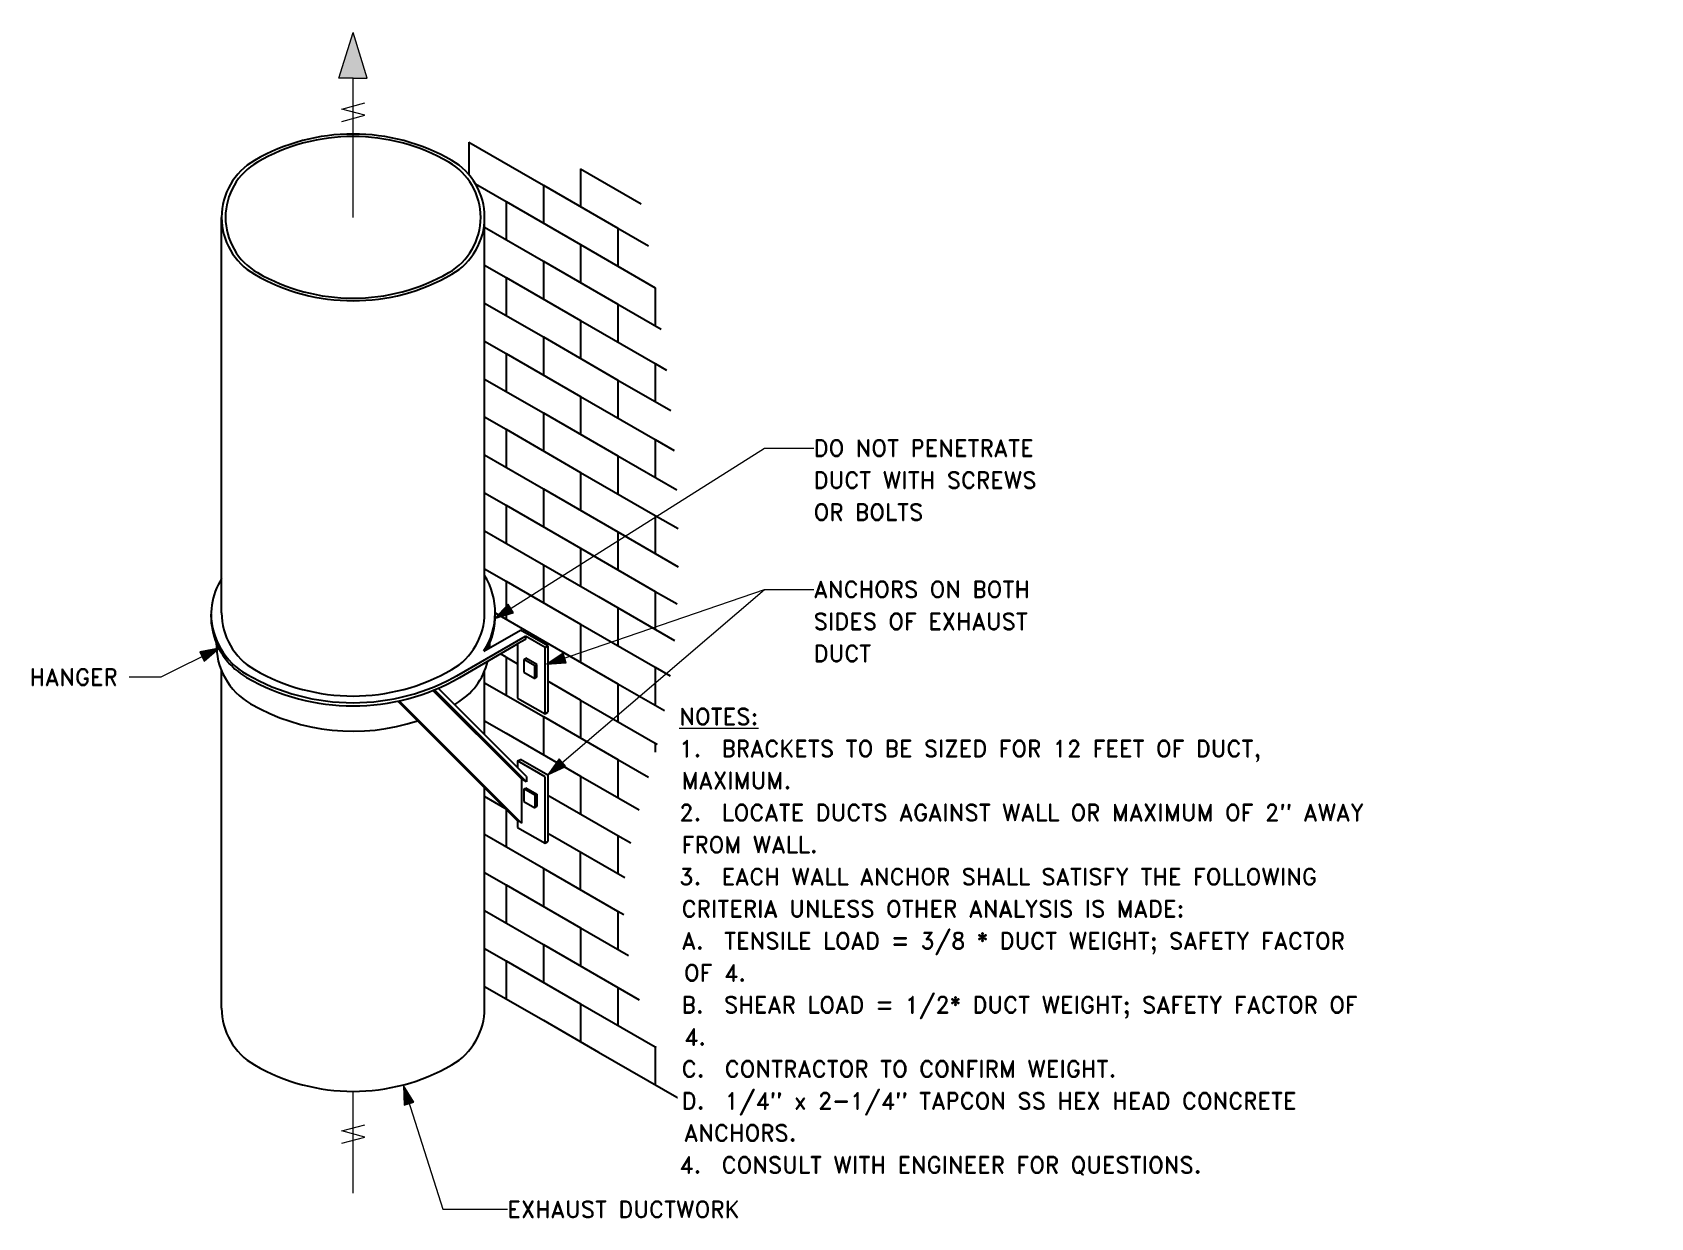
# Model space of a CAD drawing. Header units: inches. Extents: x 251 to 763, y -224 to 151.
import ezdxf

# ---------------------------------------------------------------- set-up
doc = ezdxf.new("R2010")
doc.units = ezdxf.units.IN
doc.header["$MEASUREMENT"] = 0
for name, color, linetype, lineweight in [('A-DETL-GENF', 92, 'Continuous', 9), ('A-DETL-MEDM', 33, 'Continuous', 30), ('A-DETL-THIN', 151, 'Continuous', 9), ('G-ANNO-TEXT', 231, 'Continuous', 9)]:
    doc.layers.add(name, color=color, linetype=linetype, lineweight=lineweight)
doc.styles.add('RomanD_B', font='', dxfattribs={"height": 5.25})
doc.styles.get('RomanD_B').set_extended_font_data('RomanD', bold=True)

msp = doc.modelspace()

# ---------------------------------------------------------------- hatches: boundary and pattern name
at = {"layer": 'A-DETL-GENF'}
msp.add_hatch(color=7, dxfattribs=at).paths.add_polyline_path([(348.19, 136.16), (357.11, 136.16), (352.69, 150.61)])
at = {"layer": 'G-ANNO-TEXT', "lineweight": 20}
for points in [[(397.46, -34.71), (403.39, -32.86), (401.67, -30.15)], [(310.33, -44.01), (304.25, -45.26), (305.68, -48.13)], [(413.86, -49.08), (420.06, -48.65), (419.02, -45.61)], [(414.27, -84.14), (419.87, -81.45), (417.78, -79.01)], [(368.57, -182.3), (368.87, -188.51), (371.93, -187.53)]]:
    msp.add_hatch(color=7, dxfattribs=at).paths.add_polyline_path(points)

# ---------------------------------------------------------------- linework, layer by layer
at = {"layer": 'A-DETL-MEDM'}
for p, q in [((389.24, 115.92), (412.82, 102.31)), ((389.24, 115.92), (389.24, 105.67)), ((424.6, 107.5), (443.76, 96.44)), ((424.6, 107.5), (424.6, 95.5)), ((391.37, 102.69), (401.03, 97.12)), ((412.82, 102.31), (436.39, 88.7)), ((412.82, 102.31), (412.82, 90.31)), ((311.12, -32.84), (311.12, 92.12)), ((394.26, -32.84), (394.26, 92.12)), ((401.03, 97.12), (424.6, 83.5)), ((401.03, 97.12), (401.03, 85.12)), ((394.26, 89.02), (412.82, 78.31)), ((436.39, 88.7), (436.39, 76.7)), ((436.39, 88.7), (446.08, 83.1)), ((424.6, 83.5), (448.18, 69.89)), ((424.6, 83.5), (424.6, 71.5)), ((394.26, 77.02), (401.03, 73.12)), ((412.82, 78.31), (436.39, 64.7)), ((412.82, 78.31), (412.82, 66.31)), ((401.03, 73.12), (424.6, 59.5)), ((401.03, 73.12), (401.03, 61.12)), ((448.18, 69.89), (448.18, 57.89)), ((394.26, 65.02), (412.82, 54.31)), ((436.39, 64.7), (436.39, 52.7)), ((436.39, 64.7), (450.08, 56.8)), ((424.6, 59.5), (448.18, 45.89)), ((424.6, 59.5), (424.6, 47.5)), ((394.26, 53.02), (401.03, 49.12)), ((412.82, 54.31), (436.39, 40.7)), ((412.82, 54.31), (412.82, 42.31)), ((401.03, 49.12), (424.6, 35.5)), ((401.03, 49.12), (401.03, 37.12)), ((394.26, 41.02), (412.82, 30.31)), ((448.18, 45.89), (448.18, 33.89)), ((448.18, 45.89), (451.73, 43.85)), ((436.39, 40.7), (436.39, 28.7)), ((436.39, 40.7), (453.11, 31.05)), ((424.6, 35.5), (448.18, 21.89)), ((424.6, 35.5), (424.6, 23.5)), ((394.26, 29.02), (401.03, 25.12)), ((412.82, 30.31), (436.39, 16.7)), ((412.82, 30.31), (412.82, 18.31)), ((401.03, 25.12), (424.6, 11.5)), ((401.03, 25.12), (401.03, 13.12)), ((448.18, 21.89), (448.18, 9.89)), ((448.18, 21.89), (454.2, 18.42)), ((394.26, 17.02), (412.82, 6.31)), ((436.39, 16.7), (436.39, 4.7)), ((436.39, 16.7), (454.98, 5.97)), ((424.6, 11.5), (448.18, -2.11)), ((424.6, 11.5), (424.6, -0.5)), ((412.82, 6.31), (436.39, -7.3)), ((412.82, 6.31), (412.82, -5.69)), ((394.26, 5.02), (401.03, 1.12)), ((401.03, 1.12), (424.6, -12.5)), ((401.03, 1.12), (401.03, -10.88)), ((448.18, -2.11), (448.18, -14.11)), ((448.18, -2.11), (455.41, -6.28)), ((394.26, -6.98), (412.82, -17.69)), ((436.39, -7.3), (436.39, -19.3)), ((436.39, -7.3), (455.45, -18.31)), ((424.6, -12.5), (448.18, -26.11)), ((424.6, -12.5), (424.6, -24.5)), ((394.26, -18.98), (401.03, -22.88)), ((412.82, -17.69), (430.21, -27.73)), ((412.82, -17.69), (412.82, -29.69)), ((401.03, -22.88), (424.6, -36.5)), ((401.03, -22.88), (401.03, -34.88)), ((430.21, -27.73), (454.25, -41.61)), ((448.18, -26.11), (448.18, -38.11)), ((448.18, -26.11), (455.08, -30.09)), ((397.6, -32.9), (412.82, -41.69)), ((436.39, -31.3), (436.39, -43.3)), ((385.5, -52.78), (407.18, -40.26)), ((394.05, -44.96), (405.55, -38.32)), ((414.21, -43.32), (405.55, -38.32)), ((413.34, -43.82), (407.18, -40.26)), ((407.18, -40.26), (407.18, -41.27)), ((424.6, -36.5), (424.6, -48.5)), ((424.6, -36.5), (448.18, -50.11)), ((386.37, -53.29), (404.68, -42.72)), ((395.36, -43.61), (395.87, -43.91)), ((401.03, -46.88), (399.25, -45.85)), ((407.18, -41.27), (404.68, -42.72)), ((404.68, -42.72), (404.68, -59.82)), ((412.82, -41.69), (436.39, -55.3)), ((412.82, -41.69), (412.82, -42.52)), ((413.34, -43.82), (414.21, -43.32)), ((413.34, -64.82), (413.34, -43.82)), ((414.21, -43.32), (414.21, -64.32)), ((401.03, -46.88), (404.68, -48.99)), ((401.03, -46.88), (401.03, -58.88)), ((407.28, -47.27), (406.63, -47.65)), ((410.1, -49.65), (406.63, -47.65)), ((406.63, -47.65), (406.63, -51.65)), ((410.75, -49.27), (407.28, -47.27)), ((410.75, -49.27), (410.1, -49.65)), ((410.1, -53.65), (410.1, -49.65)), ((410.75, -53.27), (410.75, -49.27)), ((448.18, -50.11), (448.18, -62.11)), ((448.18, -50.11), (452.93, -52.85)), ((311.12, -157.81), (311.12, -51.23)), ((394.26, -66.98), (394.26, -51.23)), ((394.26, -54.98), (412.82, -65.69)), ((406.63, -51.65), (410.1, -53.65)), ((410.1, -53.65), (410.75, -53.27)), ((424.6, -60.5), (414.21, -54.49)), ((436.39, -55.3), (436.39, -67.3)), ((436.39, -55.3), (451.11, -63.8)), ((404.68, -98.64), (366.85, -60.81)), ((367.29, -60.71), (405.93, -99.36)), ((405.93, -85.41), (377.93, -57.41)), ((407.5, -86.32), (378.4, -57.22)), ((407.5, -84.58), (379.61, -56.7)), ((404.68, -59.82), (413.34, -64.82)), ((424.6, -60.5), (424.6, -72.5)), ((424.6, -60.5), (448.18, -74.11)), ((412.82, -65.69), (436.39, -79.3)), ((412.82, -65.69), (412.82, -77.69)), ((413.34, -64.82), (414.21, -64.32)), ((394.26, -66.98), (401.03, -70.88)), ((394.26, -71.35), (394.26, -66.98)), ((401.03, -70.88), (424.6, -84.5)), ((448.18, -74.11), (448.18, -76.91)), ((448.18, -74.11), (448.79, -74.46)), ((404.68, -79.71), (405.55, -79.21)), ((413.34, -84.71), (404.68, -79.71)), ((404.68, -79.71), (404.68, -81.77)), ((414.21, -84.21), (405.55, -79.21)), ((436.39, -79.3), (436.39, -91.3)), ((436.39, -79.3), (446.06, -84.88)), ((407.5, -86.32), (405.93, -85.41)), ((405.93, -85.41), (405.93, -99.36)), ((407.5, -84.58), (407.5, -86.32)), ((413.34, -105.71), (413.34, -84.71)), ((414.21, -84.21), (414.21, -105.21)), ((424.6, -84.5), (424.6, -96.5)), ((424.6, -84.5), (443.13, -95.19)), ((394.26, -157.81), (394.26, -87.69)), ((400.79, -94.75), (394.26, -90.98)), ((410.1, -90.53), (406.63, -88.53)), ((406.63, -88.53), (406.63, -92.53)), ((407.28, -88.16), (410.75, -90.16)), ((410.75, -90.16), (410.1, -90.53)), ((410.1, -90.53), (410.1, -94.53)), ((410.75, -90.16), (410.75, -94.16)), ((414.21, -90.49), (436.39, -103.3)), ((401.03, -94.98), (401.03, -106.88)), ((406.63, -92.53), (410.1, -94.53)), ((410.1, -94.53), (410.75, -94.16)), ((404.68, -98.64), (404.68, -100.71)), ((404.68, -100.71), (413.34, -105.71)), ((412.82, -113.69), (394.26, -102.98)), ((413.34, -105.71), (414.21, -105.21)), ((414.21, -102.49), (418.42, -104.92)), ((418.42, -104.92), (438.6, -116.57)), ((436.39, -103.3), (436.39, -115.3)), ((436.39, -103.3), (440.44, -105.64)), ((424.6, -120.5), (424.6, -108.5)), ((394.26, -114.98), (401.03, -118.88)), ((412.82, -113.69), (412.82, -125.69)), ((436.39, -127.3), (412.82, -113.69)), ((401.03, -118.88), (424.6, -132.5)), ((401.03, -118.88), (401.03, -130.88)), ((394.26, -126.98), (412.82, -137.69)), ((436.39, -127.3), (436.39, -139.3)), ((438.22, -128.35), (436.39, -127.3)), ((424.6, -132.5), (439.67, -141.19)), ((424.6, -132.5), (424.6, -144.5)), ((412.82, -137.69), (436.39, -151.3)), ((412.82, -137.69), (412.82, -149.69)), ((394.26, -138.98), (401.03, -142.88)), ((401.03, -142.88), (424.6, -156.5)), ((401.03, -142.88), (401.03, -154.88)), ((394.26, -150.98), (412.82, -161.69)), ((436.39, -151.3), (436.39, -163.3)), ((436.39, -151.3), (443.1, -155.18)), ((424.6, -156.5), (448.18, -170.11)), ((424.6, -156.5), (424.6, -168.5)), ((412.82, -161.69), (430.21, -171.73)), ((430.21, -171.73), (455.69, -186.44)), ((448.18, -170.11), (448.18, -182.11)), ((448.18, -170.11), (448.5, -170.29))]:
    msp.add_line(p, q, dxfattribs=at)
for centre, radius, start, end in [((352.69, 56.12), 62.35, 60, 120), ((352.69, 57.2), 60.48, 60, 120), ((331.91, 92.12), 20.78, 120, 240), ((332.53, 92.12), 20.16, 120, 240), ((372.85, 92.12), 20.16, 300, 60), ((373.48, 92.12), 20.78, 300, 60), ((352.69, 128.12), 62.35, 240, 300), ((352.69, 127.04), 60.48, 240, 300), ((330.24, -33.84), 22.45, 148.3785, 240), ((375.15, -32.84), 22.45, 327.3412, 31.6215), ((330.24, -32.84), 22.45, 181.2761, 240), ((331.91, -32.84), 20.78, 180, 240), ((373.48, -32.84), 20.78, 300, 360), ((375.15, -33.84), 22.45, 331.5504, 1.2761), ((331.08, -42.9), 21.62, 178.5404, 240), ((374.31, -42.9), 21.62, 357.2846, 1.4596), ((352.69, 3.16), 62.35, 240, 300), ((374.31, -42.9), 21.62, 300, 345.972), ((352.69, 6.04), 67.35, 240, 300), ((352.69, 5.04), 67.35, 240, 300), ((352.69, -5.46), 64.85, 240, 288.3131), ((352.69, -5.46), 64.85, 299.6214, 300), ((331.91, -157.81), 20.78, 180, 240), ((373.48, -157.81), 20.78, 300, 0), ((352.69, -121.81), 62.35, 240, 300)]:
    msp.add_arc(centre, radius, start, end, dxfattribs=at)
at = {"layer": 'A-DETL-THIN'}
for p, q in [((348.19, 136.16), (352.69, 150.61)), ((357.11, 136.16), (352.69, 150.61)), ((352.69, 136.16), (348.19, 136.16)), ((352.69, 92.12), (352.69, 136.16)), ((352.69, 136.16), (357.11, 136.16)), ((349.18, 126.34), (356.43, 128.28)), ((356.43, 124.4), (349.18, 126.34)), ((349.18, 122.46), (356.43, 124.4)), ((406.63, -88.53), (407.28, -88.16)), ((405.93, -99.36), (404.68, -98.64)), ((352.69, -216.3), (352.69, -184.16)), ((349.18, -196.66), (356.43, -194.72)), ((356.43, -198.6), (349.18, -196.66)), ((349.18, -200.54), (356.43, -198.6))]:
    msp.add_line(p, q, dxfattribs=at)
at = {"layer": 'G-ANNO-TEXT', "color": 250, "lineweight": 20}
for p, q in [((397.46, -34.71), (482.7, 19.2)), ((482.7, 19.2), (498.23, 19.2)), ((413.86, -49.08), (482.7, -25.47)), ((482.7, -25.47), (498.23, -25.47)), ((482.7, -25.47), (498.23, -25.47)), ((401.67, -30.15), (397.46, -34.71)), ((403.39, -32.86), (401.67, -30.15)), ((397.46, -34.71), (403.39, -32.86)), ((310.33, -44.01), (291.99, -53.19)), ((310.33, -44.01), (304.25, -45.26)), ((304.25, -45.26), (305.68, -48.13)), ((305.68, -48.13), (310.33, -44.01)), ((419.02, -45.61), (413.86, -49.08)), ((420.06, -48.65), (419.02, -45.61)), ((413.86, -49.08), (420.06, -48.65)), ((282.08, -53.19), (281.94, -53.19)), ((291.99, -53.19), (282.08, -53.19)), ((417.78, -79.01), (414.27, -84.14)), ((414.27, -84.14), (419.87, -81.45)), ((419.87, -81.45), (417.78, -79.01)), ((368.57, -182.3), (368.87, -188.51)), ((371.93, -187.53), (368.57, -182.3)), ((368.57, -182.3), (381.09, -221.45)), ((368.87, -188.51), (371.93, -187.53)), ((381.09, -221.45), (401.45, -221.45))]:
    msp.add_line(p, q, dxfattribs=at)

# ---------------------------------------------------------------- texts
at = {"layer": 'G-ANNO-TEXT', "color": 7, "lineweight": 20, "char_height": 5.25, "attachment_point": 1, "style": 'RomanD_B'}
for s, insert, width in [('DO NOT PENETRATE ', (498.23, 21.83), 101.3535), ('DUCT WITH SCREWS ', (498.23, 11.7), 101.3535), ('OR BOLTS', (498.23, 1.58), 49.086), ('ANCHORS ON BOTH ', (498.23, -22.84), 102.8685), ('SIDES OF EXHAUST ', (498.23, -32.97), 102.717), ('DUCT', (498.23, -43.09), 24.9975), ('HANGER', (250.44, -50.56), 38.178), ('EXHAUST DUCTWORK', (401.45, -218.83), 101.9595)]:
    msp.add_mtext(s, dxfattribs=dict(at, insert=insert, width=width))
at = {"layer": 'G-ANNO-TEXT', "color": 7, "char_height": 5.25, "attachment_point": 1, "style": 'RomanD_B', "bg_fill": 3, "box_fill_scale": 1.25, "bg_fill_color": 9, "bg_fill_true_color": 13158600, "bg_fill_transparency": 0}
for s, insert, width in [('1.', (455.77, -73.17), 16.2103), ('2.', (455.77, -93.42), 16.2103), ('3.', (455.77, -113.67), 16.2103), ('A.', (456.54, -133.92), 16.1931), ('B.', (456.54, -154.17), 16.1931), ('4.', (455.77, -204.8), 16.2103)]:
    msp.add_mtext(s, dxfattribs=dict(at, insert=insert, width=width))

# ---------------------------------------------------------------- next in the draw order: texts
for s, insert, width in [('\\LNOTES:', (455.77, -63.05), 34.239), ('C.', (456.54, -174.42), 16.4966)]:
    msp.add_mtext(s, dxfattribs=dict(at, insert=insert, width=width))

# ---------------------------------------------------------------- next in the draw order: texts
for s, insert, width in [('BRACKETS TO BE SIZED FOR 12 FEET OF DUCT, ', (469.15, -73.17), 253.914), ('D.', (456.54, -184.55), 16.4966)]:
    msp.add_mtext(s, dxfattribs=dict(at, insert=insert, width=width))

# ---------------------------------------------------------------- next in the draw order: texts
at = {"layer": 'G-ANNO-TEXT', "color": 7, "insert": (456.52, -83.3), "char_height": 5.25, "width": 47.268, "attachment_point": 1, "style": 'RomanD_B', "bg_fill": 3, "box_fill_scale": 1.25, "bg_fill_color": 9, "bg_fill_true_color": 13158600, "bg_fill_transparency": 0}
msp.add_mtext('MAXIMUM.', dxfattribs=at)

# ---------------------------------------------------------------- next in the draw order: linework, layer by layer
at = {"layer": 'G-ANNO-TEXT', "color": 250, "lineweight": 20}
msp.add_line((414.27, -84.14), (482.7, -25.47), dxfattribs=at)

# ---------------------------------------------------------------- next in the draw order: texts
at = {"layer": 'G-ANNO-TEXT', "color": 7, "insert": (469.15, -93.42), "char_height": 5.25, "width": 292.2435, "attachment_point": 1, "style": 'RomanD_B', "bg_fill": 3, "box_fill_scale": 1.25, "bg_fill_color": 9, "bg_fill_true_color": 13158600, "bg_fill_transparency": 0}
msp.add_mtext('LOCATE DUCTS AGAINST WALL OR MAXIMUM OF 2" AWAY ', dxfattribs=at)

# ---------------------------------------------------------------- next in the draw order: texts
at = {"layer": 'G-ANNO-TEXT', "color": 7, "insert": (456.52, -103.55), "char_height": 5.25, "width": 60.4485, "attachment_point": 1, "style": 'RomanD_B', "bg_fill": 3, "box_fill_scale": 1.25, "bg_fill_color": 9, "bg_fill_true_color": 13158600, "bg_fill_transparency": 0}
msp.add_mtext('FROM WALL.', dxfattribs=at)

# ---------------------------------------------------------------- next in the draw order: texts
at = {"layer": 'G-ANNO-TEXT', "color": 7, "insert": (469.15, -113.67), "char_height": 5.25, "width": 273.912, "attachment_point": 1, "style": 'RomanD_B', "bg_fill": 3, "box_fill_scale": 1.25, "bg_fill_color": 9, "bg_fill_true_color": 13158600, "bg_fill_transparency": 0}
msp.add_mtext('EACH WALL ANCHOR SHALL SATISFY THE FOLLOWING ', dxfattribs=at)

# ---------------------------------------------------------------- next in the draw order: texts
at = {"layer": 'G-ANNO-TEXT', "color": 7, "insert": (456.52, -123.8), "char_height": 5.25, "width": 226.4925, "attachment_point": 1, "style": 'RomanD_B', "bg_fill": 3, "box_fill_scale": 1.25, "bg_fill_color": 9, "bg_fill_true_color": 13158600, "bg_fill_transparency": 0}
msp.add_mtext('CRITERIA UNLESS OTHER ANALYSIS IS MADE:', dxfattribs=at)

# ---------------------------------------------------------------- next in the draw order: texts
at = {"layer": 'G-ANNO-TEXT', "color": 7, "insert": (469.9, -133.92), "char_height": 5.25, "width": 289.062, "attachment_point": 1, "style": 'RomanD_B', "bg_fill": 3, "box_fill_scale": 1.25, "bg_fill_color": 9, "bg_fill_true_color": 13158600, "bg_fill_transparency": 0}
msp.add_mtext('TENSILE LOAD = 3/8 * DUCT WEIGHT; SAFETY FACTOR ', dxfattribs=at)

# ---------------------------------------------------------------- next in the draw order: texts
at = {"layer": 'G-ANNO-TEXT', "color": 7, "insert": (457.27, -144.05), "char_height": 5.25, "width": 28.482, "attachment_point": 1, "style": 'RomanD_B', "bg_fill": 3, "box_fill_scale": 1.25, "bg_fill_color": 9, "bg_fill_true_color": 13158600, "bg_fill_transparency": 0}
msp.add_mtext('OF 4.', dxfattribs=at)

# ---------------------------------------------------------------- next in the draw order: texts
at = {"layer": 'G-ANNO-TEXT', "color": 7, "insert": (469.9, -154.17), "char_height": 5.25, "width": 291.3345, "attachment_point": 1, "style": 'RomanD_B', "bg_fill": 3, "box_fill_scale": 1.25, "bg_fill_color": 9, "bg_fill_true_color": 13158600, "bg_fill_transparency": 0}
msp.add_mtext('SHEAR LOAD = 1/2* DUCT WEIGHT; SAFETY FACTOR OF ', dxfattribs=at)

# ---------------------------------------------------------------- next in the draw order: texts
at = {"layer": 'G-ANNO-TEXT', "color": 7, "insert": (457.27, -164.3), "char_height": 5.25, "width": 9.696, "attachment_point": 1, "style": 'RomanD_B', "bg_fill": 3, "box_fill_scale": 1.25, "bg_fill_color": 9, "bg_fill_true_color": 13158600, "bg_fill_transparency": 0}
msp.add_mtext('4.', dxfattribs=at)

# ---------------------------------------------------------------- next in the draw order: texts
at = {"layer": 'G-ANNO-TEXT', "color": 7, "insert": (470.15, -174.42), "char_height": 5.25, "width": 174.225, "attachment_point": 1, "style": 'RomanD_B', "bg_fill": 3, "box_fill_scale": 1.25, "bg_fill_color": 9, "bg_fill_true_color": 13158600, "bg_fill_transparency": 0}
msp.add_mtext('CONTRACTOR TO CONFIRM WEIGHT.', dxfattribs=at)

# ---------------------------------------------------------------- next in the draw order: texts
at = {"layer": 'G-ANNO-TEXT', "color": 7, "insert": (470.15, -184.55), "char_height": 5.25, "width": 265.5795, "attachment_point": 1, "style": 'RomanD_B', "bg_fill": 3, "box_fill_scale": 1.25, "bg_fill_color": 9, "bg_fill_true_color": 13158600, "bg_fill_transparency": 0}
msp.add_mtext('1/4" x 2-1/4" TAPCON SS HEX HEAD CONCRETE ', dxfattribs=at)

# ---------------------------------------------------------------- next in the draw order: texts
at = {"layer": 'G-ANNO-TEXT', "color": 7, "insert": (457.27, -194.67), "char_height": 5.25, "width": 55.146, "attachment_point": 1, "style": 'RomanD_B', "bg_fill": 3, "box_fill_scale": 1.25, "bg_fill_color": 9, "bg_fill_true_color": 13158600, "bg_fill_transparency": 0}
msp.add_mtext('ANCHORS. ', dxfattribs=at)

# ---------------------------------------------------------------- next in the draw order: texts
at = {"layer": 'G-ANNO-TEXT', "color": 7, "insert": (469.15, -204.8), "char_height": 5.25, "width": 213.918, "attachment_point": 1, "style": 'RomanD_B', "bg_fill": 3, "box_fill_scale": 1.25, "bg_fill_color": 9, "bg_fill_true_color": 13158600, "bg_fill_transparency": 0}
msp.add_mtext('CONSULT WITH ENGINEER FOR QUESTIONS.', dxfattribs=at)

doc.saveas('drawing.dxf')
